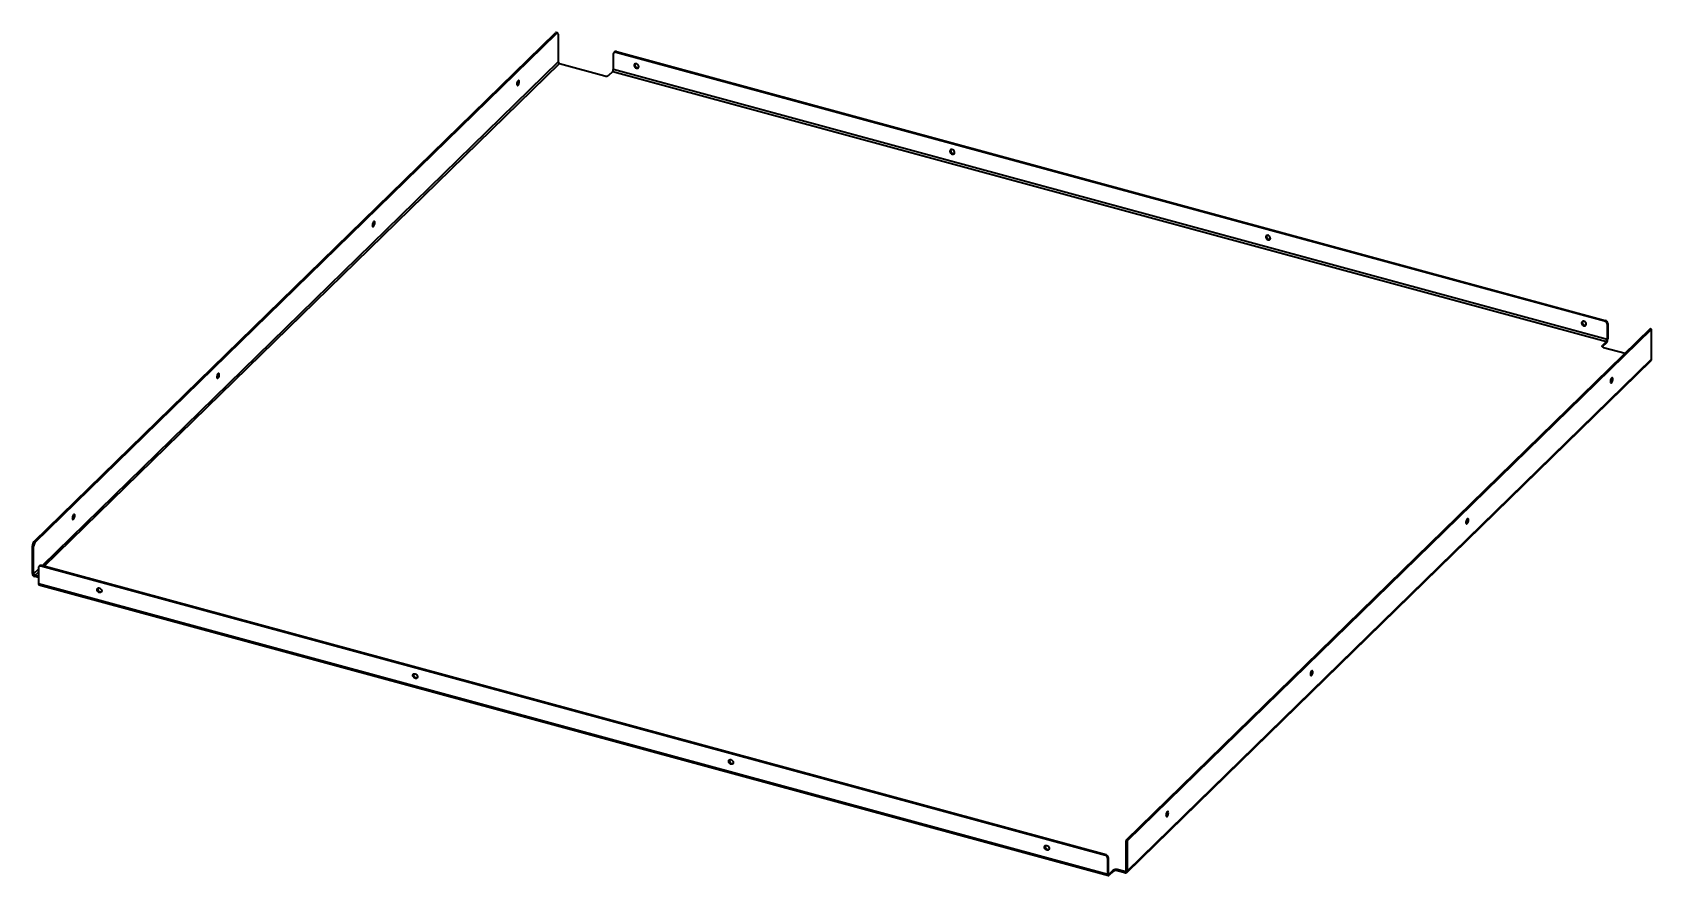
# Model space of a CAD drawing. Header units: millimetres. Extents: x -1349 to 2175, y -1193 to 1439.
# Drawn here: x 474 to 2175, y 454 to 1339 of the extents above; entities that cross this region are included whole.
import ezdxf

# ---------------------------------------------------------------- set-up
doc = ezdxf.new("R2010")
doc.units = ezdxf.units.MM

msp = doc.modelspace()

# ---------------------------------------------------------------- linework, layer by layer
at = {"color": 7, "linetype": 'Continuous', "lineweight": 35}
for p, q in [((475.5, 804.2), (1023.4, 1338.9)), ((476.8, 803.8), (1024.7, 1338.6)), ((1024.7, 1338.6), (1023.4, 1338.9)), ((1025.5, 1338.9), (1024.2, 1339.3)), ((1026.1, 1337.4), (1026.1, 1308.2)), ((1084.2, 1300.3), (1084.2, 1316.6)), ((1085.4, 1318.7), (1084.7, 1318)), ((1087.5, 1319.1), (1086.8, 1318.4)), ((1086.8, 1318.4), (2125.1, 1036.3)), ((1087.5, 1319.1), (2125.8, 1036.9)), ((1026.1, 1308.2), (484.2, 779.3)), ((486.6, 778.7), (1027.5, 1306.6)), ((1027.5, 1306.6), (1075.2, 1293.6)), ((1079.3, 1294.2), (1083.5, 1298.3)), ((1083.5, 1298.3), (2127.1, 1014.7)), ((2127.8, 1016.7), (1084.2, 1300.3)), ((984.1, 1287.7), (984, 1288.3)), ((832.4, 1139.7), (832.3, 1140.3)), ((2173.2, 1028.2), (1622.5, 490.7)), ((2174.5, 1027.8), (1623.8, 490.3)), ((2125.1, 1036.3), (2125.8, 1036.9)), ((2128.5, 1033.7), (2127.8, 1033)), ((2127.8, 1033), (2127.8, 1016.7)), ((2128.5, 1033.7), (2128.5, 1017.4)), ((2174.5, 1027.8), (2173.2, 1028.2)), ((2174.5, 996.1), (2174.5, 1027.8)), ((2122.9, 1009.3), (2122.8, 1009.2)), ((2127.1, 1014.7), (2122.9, 1010.6)), ((2127.1, 1013.4), (2122.9, 1009.3)), ((2122.9, 1010.6), (2122.9, 1009.3)), ((2124.1, 1008.5), (2146.8, 1002.4)), ((2127.1, 1014.7), (2127.1, 1013.4)), ((2127.8, 1016.7), (2128.5, 1017.4)), ((1623.3, 457.2), (2174, 994.7)), ((2174.5, 996.1), (1623.8, 458.6)), ((669.1, 980.2), (669, 980.9)), ((517.4, 832.2), (517.3, 832.8)), ((475.4, 799.9), (474.1, 800.2)), ((474.1, 771.1), (474.1, 800.2)), ((475.4, 770.7), (475.4, 799.9)), ((475.5, 804.2), (476.8, 803.8)), ((475.4, 770.7), (474.1, 771.1)), ((480.4, 775.5), (475.4, 770.7)), ((476.8, 769.1), (480.4, 772.6)), ((480.4, 768.1), (476.8, 769.1)), ((476.8, 769.1), (476.8, 767.8)), ((480.4, 766.8), (476.8, 767.8)), ((480.4, 776.9), (480.4, 760.6)), ((481.6, 779), (480.9, 778.4)), ((483.7, 779.5), (483, 778.8)), ((1600.9, 475), (483, 778.8)), ((1601.6, 475.6), (483.7, 779.5)), ((480.4, 760.6), (1603.6, 455.4)), ((481, 759.1), (1604.2, 453.9)), ((1623.8, 490.3), (1622.5, 490.7)), ((1622.5, 490.7), (1622.5, 459)), ((1623.8, 490.3), (1623.8, 458.6)), ((1600.9, 475), (1601.6, 475.6)), ((1604.3, 472.4), (1603.6, 471.7)), ((1603.6, 455.4), (1603.6, 471.7)), ((1604.3, 456.1), (1604.3, 472.4)), ((1609.2, 459.6), (1605, 455.5)), ((1609.2, 458.3), (1609.2, 459.6)), ((1621.2, 458), (1613.2, 460.2)), ((1613.2, 460.2), (1613.2, 458.9)), ((1622.5, 459.3), (1621.2, 458)), ((1604.3, 456.1), (1603.6, 455.4)), ((1605, 455.5), (1604.3, 455.6)), ((1609.2, 458.3), (1605, 454.2)), ((1605, 455.5), (1605, 454.2)), ((1621.2, 456.8), (1613.2, 458.9)), ((1621.2, 458), (1621.2, 456.8)), ((1622.5, 459), (1623.8, 458.6))]:
    msp.add_line(p, q, dxfattribs=at)
at = {"color": 7, "linetype": 'Continuous', "lineweight": 35, "flags": 128}
for points in [[(1026.1, 1337.4), (1026.1, 1337.8), (1026, 1338.2), (1025.9, 1338.6), (1025.7, 1338.8), (1025.5, 1338.9), (1025.3, 1338.9), (1025, 1338.8), (1024.7, 1338.6)], [(1108.5, 1301.6), (1109.4, 1301.6), (1110.1, 1301.8), (1110.7, 1302.3), (1110.9, 1303.1), (1110.8, 1304), (1110.4, 1304.9), (1109.8, 1305.6), (1108.9, 1306.2), (1108, 1306.4), (1107.2, 1306.3), (1106.5, 1305.9), (1106.1, 1305.3), (1106.1, 1304.4), (1106.3, 1303.5), (1106.8, 1302.7), (1107.6, 1302), (1108.5, 1301.6)], [(984.1, 1288.4), (983.7, 1287.8), (983.3, 1287), (983, 1286), (982.8, 1285.1), (982.9, 1284.2), (983.1, 1283.7), (983.4, 1283.4), (983.9, 1283.5), (984.4, 1284), (984.8, 1284.7), (985.1, 1285.7), (985.4, 1286.6), (985.4, 1287.6), (985.3, 1288.3), (985, 1288.7), (984.6, 1288.7), (984.1, 1288.4)], [(1440.1, 1211.5), (1441, 1211.4), (1441.8, 1211.7), (1442.3, 1212.2), (1442.6, 1213), (1442.5, 1213.9), (1442.1, 1214.7), (1441.4, 1215.5), (1440.6, 1216), (1439.7, 1216.3), (1438.9, 1216.2), (1438.2, 1215.8), (1437.8, 1215.1), (1437.7, 1214.3), (1438, 1213.4), (1438.5, 1212.6), (1439.3, 1211.9), (1440.1, 1211.5)], [(832.4, 1140.4), (832, 1139.8), (831.6, 1138.9), (831.3, 1138), (831.2, 1137), (831.2, 1136.2), (831.4, 1135.6), (831.8, 1135.4), (832.2, 1135.5), (832.7, 1136), (833.1, 1136.7), (833.5, 1137.6), (833.7, 1138.6), (833.7, 1139.5), (833.6, 1140.2), (833.3, 1140.6), (832.9, 1140.7), (832.4, 1140.4)], [(1771.8, 1121.4), (1772.7, 1121.3), (1773.4, 1121.5), (1774, 1122.1), (1774.2, 1122.8), (1774.1, 1123.7), (1773.7, 1124.6), (1773.1, 1125.4), (1772.2, 1125.9), (1771.4, 1126.2), (1770.5, 1126.1), (1769.9, 1125.7), (1769.5, 1125), (1769.4, 1124.2), (1769.6, 1123.3), (1770.2, 1122.4), (1770.9, 1121.8), (1771.8, 1121.4)], [(2103.5, 1031.2), (2104.3, 1031.1), (2105.1, 1031.4), (2105.6, 1031.9), (2105.9, 1032.7), (2105.8, 1033.6), (2105.4, 1034.5), (2104.7, 1035.2), (2103.9, 1035.8), (2103, 1036), (2102.2, 1035.9), (2101.5, 1035.5), (2101.1, 1034.9), (2101, 1034), (2101.3, 1033.1), (2101.8, 1032.3), (2102.6, 1031.6), (2103.5, 1031.2)], [(2124.1, 1008.5), (2123.6, 1008.7), (2123.2, 1008.9), (2122.9, 1009.2), (2122.7, 1009.4), (2122.5, 1009.7), (2122.5, 1010), (2122.7, 1010.3), (2122.9, 1010.6)], [(669.1, 981), (668.6, 980.4), (668.2, 979.5), (668, 978.5), (667.8, 977.6), (667.9, 976.8), (668.1, 976.2), (668.4, 976), (668.9, 976.1), (669.3, 976.5), (669.8, 977.3), (670.1, 978.2), (670.3, 979.2), (670.4, 980.1), (670.3, 980.8), (670, 981.2), (669.6, 981.3), (669.1, 981)], [(2133.8, 975.2), (2133.7, 976), (2133.5, 976.5), (2133.1, 976.6), (2132.7, 976.4), (2132.2, 975.9), (2131.8, 975.1), (2131.5, 974.1), (2131.3, 973.2), (2131.3, 972.3), (2131.5, 971.7), (2131.8, 971.3), (2132.2, 971.4), (2132.7, 971.7), (2133.1, 972.4), (2133.5, 973.3), (2133.7, 974.3), (2133.8, 975.2)], [(517.4, 832.9), (517, 832.3), (516.6, 831.5), (516.3, 830.5), (516.2, 829.5), (516.2, 828.7), (516.4, 828.2), (516.8, 827.9), (517.2, 828), (517.7, 828.5), (518.1, 829.2), (518.5, 830.2), (518.7, 831.1), (518.7, 832), (518.6, 832.7), (518.3, 833.2), (517.9, 833.2), (517.4, 832.9)], [(1982.1, 827.2), (1982.1, 828), (1981.8, 828.4), (1981.4, 828.6), (1981, 828.4), (1980.5, 827.9), (1980.1, 827.1), (1979.8, 826.1), (1979.6, 825.1), (1979.6, 824.3), (1979.8, 823.6), (1980.1, 823.3), (1980.5, 823.3), (1981, 823.7), (1981.4, 824.4), (1981.8, 825.3), (1982.1, 826.2), (1982.1, 827.2)], [(544.5, 755.9), (545.4, 755.5), (546.1, 754.8), (546.7, 754), (546.9, 753.1), (546.8, 752.2), (546.4, 751.6), (545.8, 751.2), (544.9, 751.1), (544, 751.3), (543.2, 751.9), (542.5, 752.6), (542.1, 753.5), (542.1, 754.4), (542.3, 755.1), (542.8, 755.7), (543.6, 755.9), (544.5, 755.9)], [(876.1, 665.7), (877, 665.3), (877.8, 664.7), (878.3, 663.8), (878.6, 662.9), (878.5, 662.1), (878.1, 661.4), (877.4, 661), (876.6, 660.9), (875.7, 661.2), (874.9, 661.7), (874.2, 662.5), (873.8, 663.4), (873.7, 664.2), (874, 665), (874.5, 665.6), (875.3, 665.8), (876.1, 665.7)], [(1818.8, 667.8), (1818.7, 668.5), (1818.5, 669), (1818.1, 669.2), (1817.6, 669), (1817.2, 668.4), (1816.7, 667.6), (1816.4, 666.7), (1816.3, 665.7), (1816.3, 664.8), (1816.4, 664.2), (1816.7, 663.9), (1817.2, 663.9), (1817.6, 664.3), (1818.1, 665), (1818.5, 665.8), (1818.7, 666.8), (1818.8, 667.8)], [(1207.8, 575.6), (1208.7, 575.2), (1209.4, 574.5), (1210, 573.7), (1210.2, 572.8), (1210.1, 572), (1209.7, 571.3), (1209.1, 570.9), (1208.2, 570.8), (1207.4, 571), (1206.5, 571.6), (1205.9, 572.3), (1205.5, 573.2), (1205.4, 574.1), (1205.6, 574.9), (1206.2, 575.4), (1206.9, 575.7), (1207.8, 575.6)], [(1667.1, 519.7), (1667, 520.5), (1666.8, 521), (1666.4, 521.1), (1666, 520.9), (1665.5, 520.4), (1665.1, 519.6), (1664.8, 518.6), (1664.6, 517.7), (1664.6, 516.8), (1664.8, 516.2), (1665.1, 515.8), (1665.5, 515.9), (1666, 516.2), (1666.4, 516.9), (1666.8, 517.8), (1667, 518.8), (1667.1, 519.7)], [(1539.5, 485.5), (1540.3, 485.1), (1541.1, 484.4), (1541.6, 483.6), (1541.9, 482.7), (1541.8, 481.8), (1541.4, 481.1), (1540.7, 480.7), (1539.9, 480.7), (1539, 480.9), (1538.2, 481.4), (1537.5, 482.2), (1537.1, 483.1), (1537, 484), (1537.3, 484.7), (1537.8, 485.3), (1538.6, 485.5), (1539.5, 485.5)], [(1603.6, 455.4), (1603.6, 454.9), (1603.7, 454.5), (1603.8, 454.2), (1604, 454), (1604.2, 453.9), (1604.4, 453.8), (1604.7, 454), (1605, 454.2)], [(1604.3, 456.1), (1604.3, 455.8), (1604.3, 455.6), (1604.4, 455.5), (1604.5, 455.4), (1604.6, 455.3), (1604.7, 455.3), (1604.8, 455.4), (1605, 455.5)]]:
    msp.add_lwpolyline(points, dxfattribs=at)
at = {"color": 7, "linetype": 'Continuous', "lineweight": 35}
for centre, radius, start, end in [((1024.1, 1338.5), 0.811, 80.7318, 143.9675), ((1086.1, 1316.6), 1.95, 68.8623, 180.9223), ((1086.8, 1317.1), 2.15, 71.5838, 131.3262), ((1027.9, 1308.3), 1.82, 183.3916, 254.3338), ((1076.6, 1298), 4.62, 252.696, 305.3989), ((1081.1, 1300.3), 3.07, 320.5129, 0.3434), ((1109.8, 1305.2), 2.97, 160.3023, 288.3078), ((978.5, 1287.6), 5.57, 321.9495, 0.7421), ((1441.4, 1215.1), 2.97, 160.3023, 288.3078), ((826.8, 1139.6), 5.57, 321.9495, 0.7421), ((1773.1, 1125), 2.97, 160.3024, 288.3077), ((2104.7, 1034.8), 2.97, 160.302, 288.308), ((2124.1, 1032.8), 3.64, 3.3916, 74.3338), ((2124.8, 1033.4), 3.64, 3.3916, 74.3338), ((2122.3, 1017.3), 6.13, 320.5129, 0.3434), ((2124.7, 1016.7), 3.07, 320.5129, 0.3434), ((2172.6, 996), 1.94, 315.3545, 1.9113), ((663.5, 980.2), 5.57, 321.9495, 0.7421), ((2127.2, 975.4), 5.31, 320.9363, 8.6547), ((511.8, 832.1), 5.57, 321.9495, 0.7421), ((1975.5, 827.4), 5.31, 320.9363, 8.6547), ((480.2, 800.3), 6.13, 140.5129, 180.3434), ((481.6, 799.9), 6.13, 140.5129, 180.3434), ((477.7, 771.3), 3.64, 183.3916, 254.3338), ((477.2, 770.8), 1.82, 183.3916, 254.3338), ((482.3, 777), 1.95, 68.8623, 180.9223), ((483, 777.4), 2.15, 71.5838, 131.3262), ((481.9, 760.4), 1.53, 169.3516, 234.3744), ((545.8, 754.8), 2.98, 160.3629, 288.2472), ((877.4, 664.6), 2.98, 160.3631, 288.2469), ((1812.2, 668), 5.31, 320.9363, 8.6547), ((1209.1, 574.5), 2.98, 160.3632, 288.2469), ((1660.5, 519.9), 5.31, 320.9363, 8.6547), ((1540.7, 484.3), 2.98, 160.3632, 288.2469), ((1599.9, 471.5), 3.64, 3.3916, 74.3338), ((1600.6, 472.1), 3.64, 3.3916, 74.3338), ((1611.9, 455.8), 4.62, 72.696, 125.3989), ((1611.9, 454.5), 4.62, 72.696, 125.3989), ((1621.5, 459), 0.975, 248.8623, 0.9223), ((1621.9, 458.6), 1.95, 248.8623, 0.9223)]:
    msp.add_arc(centre, radius, start, end, dxfattribs=at)

doc.saveas('drawing.dxf')
